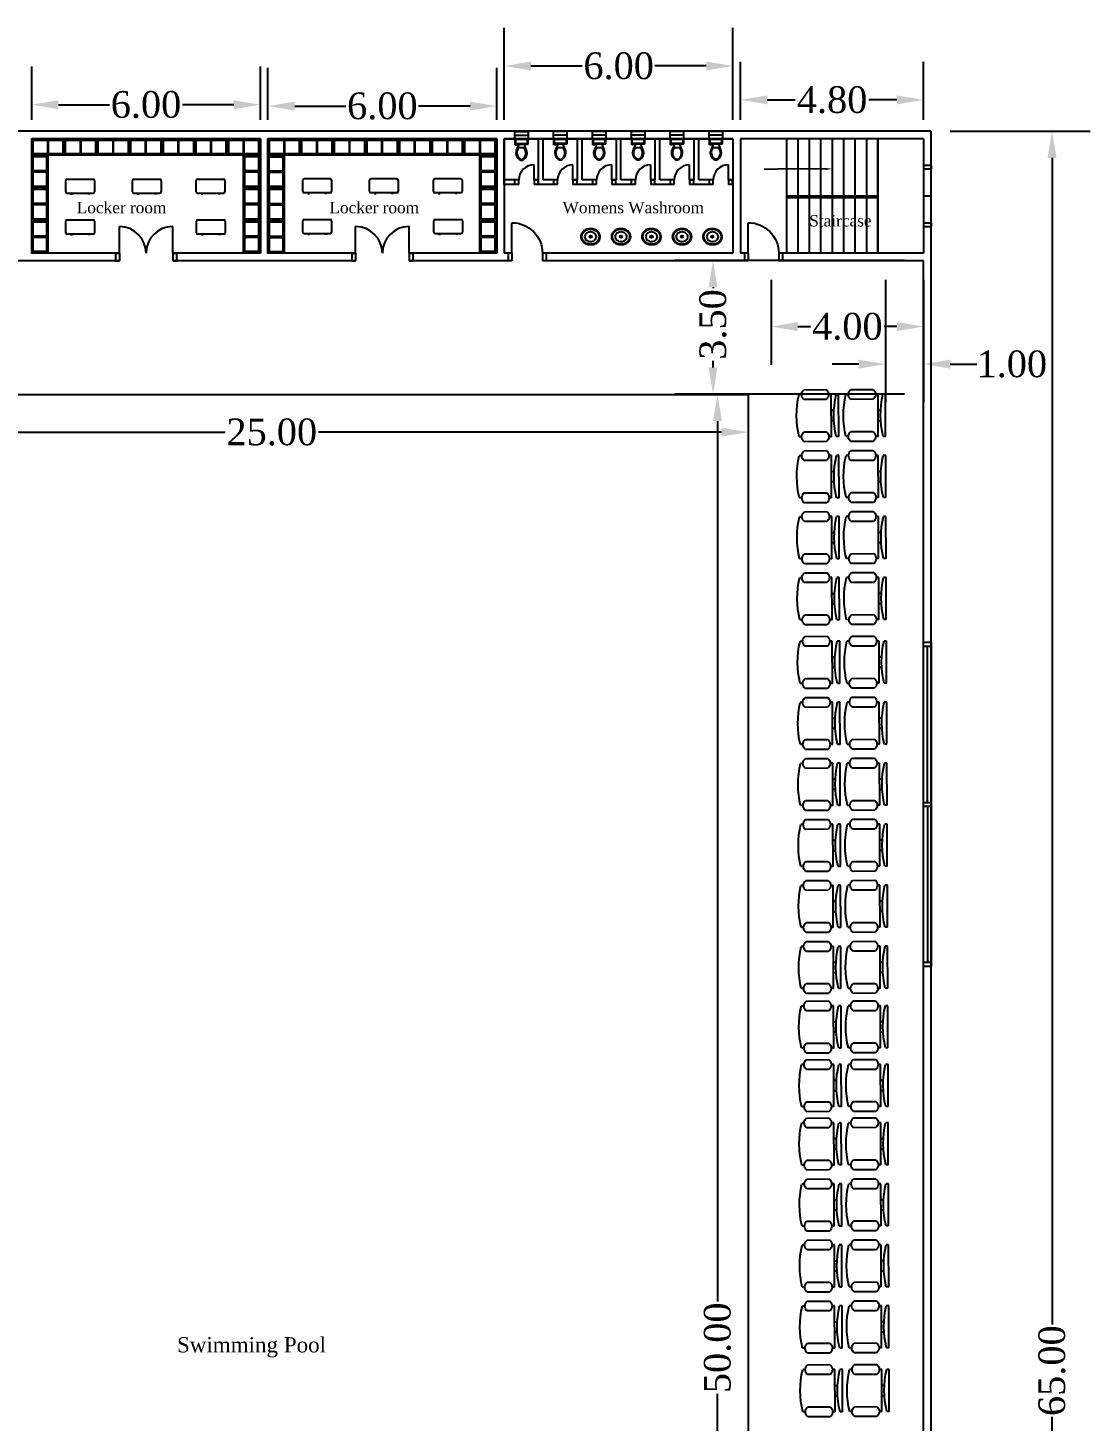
# Model space of a CAD drawing. Header units: metres. Extents: x 31 to 289, y -25 to 127.
# Drawn here: x 218.24 to 246.11, y 13.84 to 50.37 of the extents above; entities that cross this region are included whole.
import ezdxf
from ezdxf import colors
from ezdxf.entities.mleader import LeaderData, LeaderLine
from ezdxf.math import Vec2, Vec3

# ---------------------------------------------------------------- set-up
doc = ezdxf.new("R2010")
doc.units = ezdxf.units.M
doc.header["$MEASUREMENT"] = 0
for name, color, linetype in [('courts', 90, 'Continuous'), ('dim', 50, 'Continuous'), ('dw', 160, 'Continuous'), ('obj', 213, 'Continuous'), ('txt', 130, 'Continuous')]:
    doc.layers.add(name, color=color, linetype=linetype)
doc.styles.get("Standard").update_dxf_attribs({"font": 'times.ttf', "height": 1})
doc.dimstyles.new('1-1m', dxfattribs={"dimtxt": 0.7, "dimasz": 0.7, "dimexe": 1, "dimexo": 0.5, "dimgap": 0.09, "dimtad": 0, "dimtoh": 1, "dimzin": 0, "dimdsep": 46, "dimtxsty": 'Standard', "dimcen": 0.09, "dimclrd": 2, "dimclrt": 2, "dimadec": 0, "dimazin": 0, "dimtfac": 1, "dimtofl": 0, "dimtmove": 0, "dimatfit": 3, "dimfxl": 1, "dimtolj": 1, "dimtzin": 0, "dimarcsym": 0})

# ---------------------------------------------------------------- blocks, each defined once
blk = doc.blocks.new('Chair - Desk')
at = {"linetype": 'Continuous'}
for p, q in [((-8.5, 0), (-8.5, -1)), ((-8.5, 0), (8.5, 0)), ((8.5, 0), (8.5, -1)), ((-10.5, -5), (-10.5, -14)), ((-8.5, -3), (-8.5, -4)), ((-8.5, -3), (8.5, -3)), ((-6.5, -14), (-6.5, -5)), ((-2, -3), (-2, -1.9355)), ((2, -1.9576), (2, -3)), ((6.5, -5), (6.5, -14)), ((8.5, -3), (8.5, -4)), ((10.5, -14), (10.5, -5)), ((-8.5, -15), (-8.5, -16)), ((8.5, -15), (8.5, -16))]:
    blk.add_line(p, q, dxfattribs=at)
for centre, radius, start, end in [((-8.5, -6.5), 2.5, 36.8699, 143.1301), ((0, 34.625), 36.625, 256.5803, 283.4197), ((8.5, -6.5), 2.5, 36.8699, 143.1301), ((-8.5, -12.5), 2.5, 216.8699, 323.1301), ((0, 19.625), 36.625, 256.5803, 283.4197), ((8.5, -12.5), 2.5, 216.8699, 323.1301)]:
    blk.add_arc(centre, radius, start, end, dxfattribs=at)
blk = doc.blocks.new('d1')
at = {"layer": 'dw'}
for p, q in [((0.9, 0.2), (0.9, 1)), ((0, 0.2), (0.1, 0.2)), ((0, 0.2), (0, 0)), ((0, 0), (0.1, 0)), ((0.1, 0.2), (0.1, 0)), ((0.9, 0.2), (1, 0.2)), ((0.9, 0.2), (0.9, 0)), ((0.9, 0), (1, 0)), ((1, 0.2), (1, 0))]:
    blk.add_line(p, q, dxfattribs=at)
blk.add_arc((0.9, 0.2), 0.8, 90, 180, dxfattribs=at)
blk = doc.blocks.new('dd1')
at = {"layer": 'dw'}
for p, q in [((0.1, 0.2), (0.1, 0.9)), ((1.5, 0.2), (1.5, 0.9)), ((0, 0.2), (0.1, 0.2)), ((0, 0.2), (0, 0)), ((0, 0), (0.1, 0)), ((0.1, 0.2), (0.1, 0)), ((1.5, 0.2), (1.6, 0.2)), ((1.5, 0.2), (1.5, 0)), ((1.5, 0), (1.6, 0)), ((1.6, 0.2), (1.6, 0))]:
    blk.add_line(p, q, dxfattribs=at)
for centre, start, end in [((0.1, 0.2), 0, 90), ((1.5, 0.2), 90, 180)]:
    blk.add_arc(centre, 0.7, start, end, dxfattribs=at)
blk = doc.blocks.new('Toilet - top')
for p, q in [((-10, -8.5), (-8, -8.5)), ((-10, -9.5), (-10, -8.5)), ((-7, -9.5), (-10, -9.5)), ((-8, -8.5), (-8, -8)), ((-7, -8), (-7, -9.5)), ((-4, -8), (-6, -14)), ((4, -14), (-4, -14)), ((4, -8), (6, -14)), ((9.5, -6), (9.5, -2))]:
    blk.add_line(p, q)
blk.add_lwpolyline([(10.5, -8), (10.5, 0), (-10.5, 0), (-10.5, -8)], close=True)
for points in [[(-9.5, -2), (-9.5, -6)], [(8.5, -1), (-8.5, -1)], [(-8.5, -7), (8.5, -7)]]:
    blk.add_lwpolyline(points)
for centre, radius, start, end in [((-8.6, -1.9), 0.884, 81.8699, 188.1301), ((-8.6, -6.1), 0.884, 171.8699, 278.1301), ((3.5, -21.6), 12.2, 141.4691, 247.9714), ((4.2, -21.8), 11.3, 136.3677, 238.9468), ((-3.5, -21.6), 12.2, 292.0284, 38.5307), ((-4.2, -21.8), 11.3, 301.053, 43.6321), ((8.6, -1.9), 0.884, 351.8699, 98.1301), ((8.6, -6.1), 0.884, 261.8699, 8.1301), ((0, -27.9), 4, 245.7318, 294.2682), ((0, -29), 4, 254.8605, 285.1395)]:
    blk.add_arc(centre, radius, start, end)
blk = doc.blocks.new('Sink - Oval top')
for p, q in [((-1, 0), (1, 0)), ((0, 1), (0, -1))]:
    blk.add_line(p, q)
at = {"linetype": 'Continuous'}
for points in [[(-12.2, 0.4, 0.117634), (-11.5, -3.4, 0.104469), (-8.9, -6.8, 0.090016), (-5.1, -9.1, 0.08192), (-0.3, -10, 0.08192), (4.5, -9.4, 0.090016), (8.4, -7.4, 0.104469), (11.2, -4.1, 0.117634), (12.2, -0.4, 0.117634), (11.5, 3.4, 0.104469), (8.9, 6.8, 0.090016), (5.1, 9.1, 0.08192), (0.3, 10, 0.08192), (-4.5, 9.4, 0.090016), (-8.4, 7.4, 0.104469), (-11.2, 4.1, 0.117634)], [(-11.3, 0.2, 0.118622), (-10.5, -3.3, 0.104678), (-8.1, -6.4, 0.089562), (-4.5, -8.4, 0.081185), (-0.1, -9.2, 0.081185), (4.3, -8.5, 0.089562), (7.9, -6.6, 0.104678), (10.4, -3.5, 0.118622), (11.3, -0.2, 0.118622), (10.5, 3.3, 0.104678), (8.1, 6.4, 0.089562), (4.5, 8.4, 0.081185), (0.1, 9.2, 0.081185), (-4.3, 8.5, 0.089562), (-7.9, 6.6, 0.104678), (-10.4, 3.5, 0.118622)], [(-7.4, 0.1, 0.118283), (-6.9, -2.2, 0.104607), (-5.3, -4.2, 0.089718), (-3, -5.5, 0.081436), (-0.1, -6, 0.081436), (2.8, -5.6, 0.089718), (5.2, -4.3, 0.104607), (6.9, -2.3, 0.118283), (7.4, -0.1, 0.118283), (6.9, 2.2, 0.104607), (5.3, 4.2, 0.089718), (3, 5.5, 0.081436), (0.1, 6, 0.081436), (-2.8, 5.6, 0.089718), (-5.2, 4.3, 0.104607), (-6.9, 2.3, 0.118283)]]:
    blk.add_lwpolyline(points, format="xyb", close=True, dxfattribs=at)
for radius in [1.5, 1]:
    blk.add_circle((0, 0), radius)
blk = doc.blocks.new('Wall Cabinet - 18 x 36 in front')
for p, q in [((17.5, -1.5), (17.5, -16.5)), ((18.5, -16.5), (18.5, -1.5))]:
    blk.add_line(p, q)
blk.add_lwpolyline([(0, -18), (0, 0), (36, 0), (36, -18)], close=True)
for points in [[(17.5, -16.5), (1.5, -16.5), (1.5, -1.5), (17.5, -1.5)], [(18.5, -1.5), (34.5, -1.5), (34.5, -16.5), (18.5, -16.5)]]:
    blk.add_lwpolyline(points)
blk = doc.blocks.new('Desk - 30 x 60 in.')
at = {"linetype": 'Continuous'}
for p, q in [((-26.999995, 0), (26.999995, 0)), ((-29.999995, -27), (-29.999995, -3)), ((29.999995, -3), (29.999995, -27)), ((26.999995, -30), (-26.999995, -30)), ((-20.000005, -30), (-20.000005, -31)), ((-20.000005, -31), (-16.000005, -31)), ((-16.000005, -31), (-16.000005, -30)), ((15.999995, -31), (15.999995, -30)), ((19.999995, -31), (15.999995, -31)), ((19.999995, -30), (19.999995, -31))]:
    blk.add_line(p, q, dxfattribs=at)
for centre, start, end in [((-26.499995, -3.5), 98.1301, 171.8699), ((26.499995, -3.5), 8.130102, 81.8699), ((-26.499995, -26.5), 188.1301, 261.8699), ((26.499995, -26.5), 278.1301, 351.8699)]:
    blk.add_arc(centre, 3.535534, start, end, dxfattribs=at)
blk = doc.blocks.new('w1')
at = {"layer": 'dw'}
for p, q in [((-0.2, 0), (0, 0)), ((-0.2, -8.5), (-0.2, 0)), ((0, 0), (0, -8.5)), ((-0.2, -0.1), (0, -0.1)), ((-0.1, -4.2), (-0.1, -0.1)), ((-0.2, -4.2), (0, -4.2)), ((-0.2, -4.3), (0, -4.3)), ((-0.1, -4.3), (-0.1, -8.4)), ((0, -8.4), (-0.2, -8.4)), ((0, -8.5), (-0.2, -8.5))]:
    blk.add_line(p, q, dxfattribs=at)
blk = doc.blocks.new('*D91')
at = {"layer": 'Defpoints', "color": 0, "transparency": 16777216}
for p in [(218.342, 48.354), (218.342, 47.46), (224.342, 47.46)]:
    blk.add_point(p, dxfattribs=at)
at = {"layer": 'dim', "color": 0, "lineweight": -2, "transparency": 16777216}
for p, q in [((218.342, 47.96), (218.342, 49.354)), ((224.342, 47.96), (224.342, 49.354))]:
    blk.add_line(p, q, dxfattribs=at)
at = {"layer": 'dim', "color": 2, "lineweight": -2, "transparency": 16777216}
for p, q in [((219.042, 48.354), (220.388, 48.354)), ((223.642, 48.354), (222.295, 48.354))]:
    blk.add_line(p, q, dxfattribs=at)
at = {"layer": 'dim', "color": 2, "transparency": 16777216}
for points in [[(219.042, 48.471), (219.042, 48.237), (218.342, 48.354)], [(223.642, 48.471), (223.642, 48.237), (224.342, 48.354)]]:
    blk.add_solid(points, dxfattribs=at)
at = {"layer": 'dim', "color": 2, "transparency": 16777216, "insert": (221.342, 48.354), "char_height": 0.7, "attachment_point": 5}
blk.add_mtext('\\A1;6.00', dxfattribs=at)
blk = doc.blocks.new('*D92')
at = {"layer": 'Defpoints', "color": 0, "transparency": 16777216}
for p in [(230.542, 48.318), (224.542, 47.46), (230.542, 47.46)]:
    blk.add_point(p, dxfattribs=at)
at = {"layer": 'dim', "color": 0, "lineweight": -2, "transparency": 16777216}
for p, q in [((224.542, 47.96), (224.542, 49.318)), ((230.542, 47.96), (230.542, 49.318))]:
    blk.add_line(p, q, dxfattribs=at)
at = {"layer": 'dim', "color": 2, "lineweight": -2, "transparency": 16777216}
for p, q in [((225.242, 48.318), (226.588, 48.318)), ((229.842, 48.318), (228.495, 48.318))]:
    blk.add_line(p, q, dxfattribs=at)
at = {"layer": 'dim', "color": 2, "transparency": 16777216}
for points in [[(225.242, 48.434), (225.242, 48.201), (224.542, 48.318)], [(229.842, 48.434), (229.842, 48.201), (230.542, 48.318)]]:
    blk.add_solid(points, dxfattribs=at)
at = {"layer": 'dim', "color": 2, "transparency": 16777216, "insert": (227.542, 48.318), "char_height": 0.7, "attachment_point": 5}
blk.add_mtext('\\A1;6.00', dxfattribs=at)
blk = doc.blocks.new('*D93')
at = {"layer": 'Defpoints', "color": 0, "transparency": 16777216}
for p in [(236.742, 49.369), (230.742, 47.46), (236.742, 47.46)]:
    blk.add_point(p, dxfattribs=at)
at = {"layer": 'dim', "color": 0, "lineweight": -2, "transparency": 16777216}
for p, q in [((230.742, 47.96), (230.742, 50.369)), ((236.742, 47.96), (236.742, 50.369))]:
    blk.add_line(p, q, dxfattribs=at)
at = {"layer": 'dim', "color": 2, "lineweight": -2, "transparency": 16777216}
for p, q in [((231.442, 49.369), (232.788, 49.369)), ((236.042, 49.369), (234.695, 49.369))]:
    blk.add_line(p, q, dxfattribs=at)
at = {"layer": 'dim', "color": 2, "transparency": 16777216}
for points in [[(231.442, 49.486), (231.442, 49.252), (230.742, 49.369)], [(236.042, 49.486), (236.042, 49.252), (236.742, 49.369)]]:
    blk.add_solid(points, dxfattribs=at)
at = {"layer": 'dim', "color": 2, "transparency": 16777216, "insert": (233.742, 49.369), "char_height": 0.7, "attachment_point": 5}
blk.add_mtext('\\A1;6.00', dxfattribs=at)
blk = doc.blocks.new('*D94')
at = {"layer": 'Defpoints', "color": 0, "transparency": 16777216}
for p in [(241.742, 48.48), (236.942, 47.46), (241.742, 47.46)]:
    blk.add_point(p, dxfattribs=at)
at = {"layer": 'dim', "color": 0, "lineweight": -2, "transparency": 16777216}
for p, q in [((236.942, 47.96), (236.942, 49.48)), ((241.742, 47.96), (241.742, 49.48))]:
    blk.add_line(p, q, dxfattribs=at)
at = {"layer": 'dim', "color": 2, "lineweight": -2, "transparency": 16777216}
for p, q in [((237.642, 48.48), (238.374, 48.48)), ((241.042, 48.48), (240.31, 48.48))]:
    blk.add_line(p, q, dxfattribs=at)
at = {"layer": 'dim', "color": 2, "transparency": 16777216}
for points in [[(237.642, 48.597), (237.642, 48.364), (236.942, 48.48)], [(241.042, 48.597), (241.042, 48.364), (241.742, 48.48)]]:
    blk.add_solid(points, dxfattribs=at)
at = {"layer": 'dim', "color": 2, "transparency": 16777216, "insert": (239.342, 48.48), "char_height": 0.7, "attachment_point": 5}
blk.add_mtext('\\A1;4.80', dxfattribs=at)
blk = doc.blocks.new('*D98')
at = {"layer": 'Defpoints', "color": 0, "transparency": 16777216}
for p in [(241.742, 44.268), (236.218, 40.768), (241.742, 40.768)]:
    blk.add_point(p, dxfattribs=at)
at = {"layer": 'dim', "color": 0, "lineweight": -2, "transparency": 16777216}
for p, q in [((241.242, 44.268), (235.218, 44.268)), ((241.242, 40.768), (235.218, 40.768))]:
    blk.add_line(p, q, dxfattribs=at)
at = {"layer": 'dim', "color": 2, "lineweight": -2, "transparency": 16777216}
for p, q in [((236.218, 43.568), (236.218, 43.546)), ((236.218, 41.468), (236.218, 41.636))]:
    blk.add_line(p, q, dxfattribs=at)
at = {"layer": 'dim', "color": 2, "transparency": 16777216}
for points in [[(236.101, 43.568), (236.334, 43.568), (236.218, 44.268)], [(236.101, 41.468), (236.334, 41.468), (236.218, 40.768)]]:
    blk.add_solid(points, dxfattribs=at)
at = {"layer": 'dim', "color": 2, "transparency": 16777216, "insert": (236.218, 42.591), "char_height": 0.7, "attachment_point": 5, "rotation": 90}
blk.add_mtext('\\A1;3.50', dxfattribs=at)
blk = doc.blocks.new('*D101')
at = {"layer": 'Defpoints', "color": 0, "transparency": 16777216}
for p in [(241.942, 47.66), (241.942, -17.34), (245.112, -17.34)]:
    blk.add_point(p, dxfattribs=at)
at = {"layer": 'dim', "color": 0, "lineweight": -2, "transparency": 16777216}
for p, q in [((242.442, 47.66), (246.112, 47.66)), ((242.442, -17.34), (246.112, -17.34))]:
    blk.add_line(p, q, dxfattribs=at)
at = {"layer": 'dim', "color": 2, "lineweight": -2, "transparency": 16777216}
for p, q in [((245.112, 46.96), (245.112, 16.372)), ((245.112, -16.64), (245.112, 13.948))]:
    blk.add_line(p, q, dxfattribs=at)
at = {"layer": 'dim', "color": 2, "transparency": 16777216}
for points in [[(244.996, 46.96), (245.229, 46.96), (245.112, 47.66)], [(244.996, -16.64), (245.229, -16.64), (245.112, -17.34)]]:
    blk.add_solid(points, dxfattribs=at)
at = {"layer": 'dim', "color": 2, "transparency": 16777216, "insert": (245.112, 15.16), "char_height": 0.7, "attachment_point": 5, "rotation": 90}
blk.add_mtext('\\A1;65.00', dxfattribs=at)
blk = doc.blocks.new('*D152')
at = {"layer": 'Defpoints', "color": 0, "transparency": 16777216}
for p in [(240.742, 44.26), (241.742, 44.26), (240.742, 41.552)]:
    blk.add_point(p, dxfattribs=at)
at = {"layer": 'dim', "color": 0, "lineweight": -2, "transparency": 16777216}
for p, q in [((240.742, 43.76), (240.742, 40.552)), ((241.742, 43.76), (241.742, 40.552))]:
    blk.add_line(p, q, dxfattribs=at)
at = {"layer": 'dim', "color": 2, "lineweight": -2, "transparency": 16777216}
for p, q in [((240.042, 41.552), (239.342, 41.552)), ((242.442, 41.552), (243.142, 41.552))]:
    blk.add_line(p, q, dxfattribs=at)
at = {"layer": 'dim', "color": 2, "transparency": 16777216}
for points in [[(240.042, 41.668), (240.042, 41.435), (240.742, 41.552)], [(242.442, 41.668), (242.442, 41.435), (241.742, 41.552)]]:
    blk.add_solid(points, dxfattribs=at)
at = {"layer": 'dim', "color": 2, "transparency": 16777216, "insert": (244.057, 41.552), "char_height": 0.7, "attachment_point": 5}
blk.add_mtext('\\A1;1.00', dxfattribs=at)
blk = doc.blocks.new('*D153')
at = {"layer": 'Defpoints', "color": 0, "transparency": 16777216}
for p in [(237.742, 44.26), (241.742, 44.26), (237.742, 42.537)]:
    blk.add_point(p, dxfattribs=at)
at = {"layer": 'dim', "color": 0, "lineweight": -2, "transparency": 16777216}
for p, q in [((237.742, 43.76), (237.742, 41.537)), ((241.742, 43.76), (241.742, 41.537))]:
    blk.add_line(p, q, dxfattribs=at)
at = {"layer": 'dim', "color": 2, "lineweight": -2, "transparency": 16777216}
for p, q in [((238.442, 42.537), (238.774, 42.537)), ((241.042, 42.537), (240.71, 42.537))]:
    blk.add_line(p, q, dxfattribs=at)
at = {"layer": 'dim', "color": 2, "transparency": 16777216}
for points in [[(238.442, 42.654), (238.442, 42.42), (237.742, 42.537)], [(241.042, 42.654), (241.042, 42.42), (241.742, 42.537)]]:
    blk.add_solid(points, dxfattribs=at)
at = {"layer": 'dim', "color": 2, "transparency": 16777216, "insert": (239.742, 42.537), "char_height": 0.7, "attachment_point": 5}
blk.add_mtext('\\A1;4.00', dxfattribs=at)
blk = doc.blocks.new('*D156')
at = {"layer": 'Defpoints', "color": 0, "transparency": 16777216}
for p in [(212.142, 40.76), (237.142, 40.76), (237.142, 39.768)]:
    blk.add_point(p, dxfattribs=at)
at = {"layer": 'dim', "color": 0, "lineweight": -2, "transparency": 16777216}
for p, q in [((212.142, 40.26), (212.142, 38.768)), ((237.142, 40.26), (237.142, 38.768))]:
    blk.add_line(p, q, dxfattribs=at)
at = {"layer": 'dim', "color": 2, "lineweight": -2, "transparency": 16777216}
for p, q in [((212.842, 39.768), (223.418, 39.768)), ((236.442, 39.768), (225.865, 39.768))]:
    blk.add_line(p, q, dxfattribs=at)
at = {"layer": 'dim', "color": 2, "transparency": 16777216}
for points in [[(212.842, 39.885), (212.842, 39.652), (212.142, 39.768)], [(236.442, 39.885), (236.442, 39.652), (237.142, 39.768)]]:
    blk.add_solid(points, dxfattribs=at)
at = {"layer": 'dim', "color": 2, "transparency": 16777216, "insert": (224.642, 39.768), "char_height": 0.7, "attachment_point": 5}
blk.add_mtext('\\A1;25.00', dxfattribs=at)
blk = doc.blocks.new('*D157')
at = {"layer": 'Defpoints', "color": 0, "transparency": 16777216}
for p in [(237.142, 40.76), (236.336, -9.24), (237.142, -9.24)]:
    blk.add_point(p, dxfattribs=at)
at = {"layer": 'dim', "color": 0, "lineweight": -2, "transparency": 16777216}
for p, q in [((236.642, 40.76), (235.336, 40.76)), ((236.642, -9.24), (235.336, -9.24))]:
    blk.add_line(p, q, dxfattribs=at)
at = {"layer": 'dim', "color": 2, "lineweight": -2, "transparency": 16777216}
for p, q in [((236.336, 40.06), (236.336, 16.97)), ((236.336, -8.54), (236.336, 14.55))]:
    blk.add_line(p, q, dxfattribs=at)
at = {"layer": 'dim', "color": 2, "transparency": 16777216}
for points in [[(236.219, 40.06), (236.452, 40.06), (236.336, 40.76)], [(236.219, -8.54), (236.452, -8.54), (236.336, -9.24)]]:
    blk.add_solid(points, dxfattribs=at)
at = {"layer": 'dim', "color": 2, "transparency": 16777216, "insert": (236.336, 15.76), "char_height": 0.7, "attachment_point": 5, "rotation": 90}
blk.add_mtext('\\A1;50.00', dxfattribs=at)

msp = doc.modelspace()

# ---------------------------------------------------------------- linework, layer by layer
for p, q in [((241.942, 47.66), (206.942, 47.66)), ((241.942, -17.34), (241.942, 47.66)), ((218.342, 47.46), (218.342, 44.46)), ((224.342, 47.46), (218.342, 47.46)), ((224.342, 47.46), (224.342, 44.46)), ((224.542, 47.46), (224.542, 44.46)), ((230.542, 47.46), (224.542, 47.46)), ((230.542, 47.46), (230.542, 44.46)), ((230.742, 47.46), (230.742, 44.46)), ((236.742, 47.46), (230.742, 47.46)), ((230.742, 47.46), (236.742, 47.46)), ((230.742, 46.26), (230.742, 47.46)), ((231.642, 46.26), (231.642, 47.46)), ((231.762, 46.38), (231.762, 47.46)), ((232.662, 46.38), (232.662, 47.46)), ((232.782, 46.38), (232.782, 47.46)), ((233.682, 46.38), (233.682, 47.46)), ((233.802, 46.38), (233.802, 47.46)), ((234.702, 46.38), (234.702, 47.46)), ((234.822, 46.38), (234.822, 47.46)), ((235.722, 46.38), (235.722, 47.46)), ((235.842, 46.38), (235.842, 47.46)), ((236.742, 47.46), (236.742, 44.46)), ((236.742, 47.46), (236.742, 46.26)), ((236.942, 47.46), (236.942, 44.46)), ((241.742, 47.46), (236.942, 47.46)), ((238.142, 47.46), (238.142, 45.96)), ((238.442, 47.46), (238.442, 45.96)), ((238.742, 47.46), (238.742, 45.96)), ((239.042, 47.46), (239.042, 45.96)), ((239.342, 47.46), (239.342, 45.96)), ((239.642, 47.46), (239.642, 45.96)), ((239.942, 47.46), (239.942, 45.96)), ((240.242, 47.46), (240.242, 45.96)), ((240.542, 44.46), (240.542, 47.46)), ((240.542, 47.46), (240.542, 45.96)), ((241.742, 47.46), (241.742, 44.46)), ((231.122, 46.38), (230.742, 46.38)), ((231.122, 46.26), (230.742, 46.26)), ((231.642, 46.38), (231.522, 46.38)), ((232.142, 46.26), (231.522, 46.26)), ((232.142, 46.38), (231.762, 46.38)), ((232.662, 46.38), (232.542, 46.38)), ((233.162, 46.26), (232.542, 46.26)), ((233.162, 46.38), (232.782, 46.38)), ((233.682, 46.38), (233.562, 46.38)), ((234.182, 46.26), (233.562, 46.26)), ((234.182, 46.38), (233.802, 46.38)), ((234.702, 46.38), (234.582, 46.38)), ((235.202, 46.26), (234.582, 46.26)), ((235.202, 46.38), (234.822, 46.38)), ((235.722, 46.38), (235.602, 46.38)), ((236.222, 46.26), (235.602, 46.26)), ((236.222, 46.38), (235.842, 46.38)), ((236.742, 46.38), (236.622, 46.38)), ((236.742, 46.26), (236.622, 46.26)), ((240.542, 45.96), (238.142, 45.96)), ((238.142, 45.96), (238.142, 45.91)), ((240.542, 45.91), (238.142, 45.91)), ((238.142, 45.91), (238.142, 44.46)), ((238.442, 45.91), (238.442, 44.46)), ((238.742, 45.91), (238.742, 44.46)), ((239.042, 45.91), (239.042, 44.46)), ((239.342, 45.91), (239.342, 44.46)), ((239.642, 45.91), (239.642, 44.46)), ((239.942, 45.91), (239.942, 44.46)), ((240.242, 45.91), (240.242, 44.46)), ((240.542, 45.96), (240.542, 45.91)), ((240.542, 45.91), (240.542, 44.46)), ((220.642, 44.26), (217.942, 44.26)), ((220.642, 44.46), (218.342, 44.46)), ((224.342, 44.46), (222.042, 44.46)), ((226.842, 44.26), (222.042, 44.26)), ((226.842, 44.46), (224.542, 44.46)), ((230.542, 44.46), (228.242, 44.46)), ((230.942, 44.26), (228.242, 44.26)), ((230.942, 44.46), (230.742, 44.46)), ((236.742, 44.46), (231.742, 44.46)), ((237.142, 44.26), (231.742, 44.26)), ((237.142, 44.46), (236.942, 44.46)), ((241.742, 44.46), (237.942, 44.46)), ((241.742, 44.26), (237.942, 44.26)), ((241.742, -13.94), (241.742, 44.26))]:
    msp.add_line(p, q)
at = {"layer": 'courts'}
msp.add_lwpolyline([(212.142, 40.76), (237.142, 40.76), (237.142, -9.24), (212.142, -9.24)], close=True, dxfattribs=at)
at = {"layer": 'dw'}
for p, q in [((231.015, 47.655), (231.365, 47.655)), ((231.015, 47.455), (231.015, 47.655)), ((231.015, 47.555), (231.365, 47.555)), ((231.365, 47.655), (231.365, 47.455)), ((232.035, 47.66), (232.385, 47.66)), ((232.035, 47.46), (232.035, 47.66)), ((232.035, 47.56), (232.385, 47.56)), ((232.385, 47.66), (232.385, 47.46)), ((233.055, 47.66), (233.405, 47.66)), ((233.055, 47.46), (233.055, 47.66)), ((233.055, 47.56), (233.405, 47.56)), ((233.405, 47.66), (233.405, 47.46)), ((234.075, 47.66), (234.425, 47.66)), ((234.075, 47.46), (234.075, 47.66)), ((234.075, 47.56), (234.425, 47.56)), ((234.425, 47.66), (234.425, 47.46)), ((235.095, 47.66), (235.445, 47.66)), ((235.095, 47.46), (235.095, 47.66)), ((235.095, 47.56), (235.445, 47.56)), ((235.445, 47.66), (235.445, 47.46)), ((236.115, 47.66), (236.465, 47.66)), ((236.115, 47.46), (236.115, 47.66)), ((236.115, 47.56), (236.465, 47.56)), ((236.465, 47.66), (236.465, 47.46)), ((231.365, 47.455), (231.015, 47.455)), ((232.385, 47.46), (232.035, 47.46)), ((233.405, 47.46), (233.055, 47.46)), ((234.425, 47.46), (234.075, 47.46)), ((235.445, 47.46), (235.095, 47.46)), ((236.465, 47.46), (236.115, 47.46)), ((231.522, 46.38), (231.522, 46.78)), ((232.542, 46.38), (232.542, 46.78)), ((233.562, 46.38), (233.562, 46.78)), ((234.582, 46.38), (234.582, 46.78)), ((235.602, 46.38), (235.602, 46.78)), ((236.622, 46.38), (236.622, 46.78)), ((241.942, 46.76), (241.742, 46.76)), ((241.742, 46.76), (241.742, 46.66)), ((241.942, 46.66), (241.742, 46.66)), ((241.742, 46.66), (241.742, 45.26)), ((241.942, 46.76), (241.942, 46.66)), ((241.942, 45.96), (241.942, 46.66)), ((231.022, 46.26), (231.022, 46.38)), ((231.122, 46.38), (231.022, 46.38)), ((231.122, 46.26), (231.022, 46.26)), ((231.122, 46.26), (231.122, 46.38)), ((231.522, 46.38), (231.522, 46.26)), ((231.522, 46.38), (231.622, 46.38)), ((231.622, 46.26), (231.522, 46.26)), ((231.622, 46.38), (231.622, 46.26)), ((232.042, 46.26), (232.042, 46.38)), ((232.142, 46.38), (232.042, 46.38)), ((232.142, 46.26), (232.042, 46.26)), ((232.142, 46.26), (232.142, 46.38)), ((232.542, 46.38), (232.542, 46.26)), ((232.542, 46.38), (232.642, 46.38)), ((232.642, 46.26), (232.542, 46.26)), ((232.642, 46.38), (232.642, 46.26)), ((233.062, 46.26), (233.062, 46.38)), ((233.162, 46.38), (233.062, 46.38)), ((233.162, 46.26), (233.062, 46.26)), ((233.162, 46.26), (233.162, 46.38)), ((233.562, 46.38), (233.562, 46.26)), ((233.562, 46.38), (233.662, 46.38)), ((233.662, 46.26), (233.562, 46.26)), ((233.662, 46.38), (233.662, 46.26)), ((234.082, 46.26), (234.082, 46.38)), ((234.182, 46.38), (234.082, 46.38)), ((234.182, 46.26), (234.082, 46.26)), ((234.182, 46.26), (234.182, 46.38)), ((234.582, 46.38), (234.582, 46.26)), ((234.582, 46.38), (234.682, 46.38)), ((234.682, 46.26), (234.582, 46.26)), ((234.682, 46.38), (234.682, 46.26)), ((235.102, 46.26), (235.102, 46.38)), ((235.202, 46.38), (235.102, 46.38)), ((235.202, 46.26), (235.102, 46.26)), ((235.202, 46.26), (235.202, 46.38)), ((235.602, 46.38), (235.602, 46.26)), ((235.602, 46.38), (235.702, 46.38)), ((235.702, 46.26), (235.602, 46.26)), ((235.702, 46.38), (235.702, 46.26)), ((236.122, 46.26), (236.122, 46.38)), ((236.222, 46.38), (236.122, 46.38)), ((236.222, 46.26), (236.122, 46.26)), ((236.222, 46.26), (236.222, 46.38)), ((236.622, 46.38), (236.622, 46.26)), ((236.622, 46.38), (236.722, 46.38)), ((236.722, 46.26), (236.622, 46.26)), ((236.722, 46.38), (236.722, 46.26)), ((241.942, 45.96), (241.742, 45.96)), ((241.942, 45.26), (241.942, 45.96)), ((241.742, 45.26), (241.942, 45.26)), ((241.742, 45.26), (241.742, 45.16)), ((241.742, 45.16), (241.942, 45.16)), ((241.942, 45.26), (241.942, 45.16))]:
    msp.add_line(p, q, dxfattribs=at)
for centre in [(231.522, 46.38), (232.542, 46.38), (233.562, 46.38), (234.582, 46.38), (235.602, 46.38), (236.622, 46.38)]:
    msp.add_arc(centre, 0.4, 90, 180, dxfattribs=at)

# ---------------------------------------------------------------- block references
at = {"xscale": -0.06498415201484763, "yscale": 0.06498415201484763, "zscale": 0.06498415201484763, "rotation": 270.2105473913689}
for p in [(239.516, 40.203), (240.744, 40.208), (239.522, 38.603), (240.75, 38.608), (239.528, 37.003), (240.755, 37.008), (239.533, 35.403), (240.761, 35.408), (239.543, 33.734), (240.771, 33.738), (239.549, 32.134), (240.777, 32.138), (239.555, 30.534), (240.783, 30.538), (239.561, 28.934), (240.789, 28.938), (239.567, 27.334), (240.794, 27.338), (239.572, 25.734), (240.8, 25.738), (239.578, 24.173), (240.806, 24.178), (239.584, 22.636), (240.812, 22.64), (239.586, 21.106), (240.814, 21.111), (239.592, 19.506), (240.82, 19.511), (239.598, 17.906), (240.826, 17.911), (239.604, 16.306), (240.831, 16.311), (239.613, 14.637), (240.841, 14.642)]:
    msp.add_blockref('Chair - Desk', p, dxfattribs=at)
at = {"layer": 'dw'}
for name, p in [('dd1', (220.542, 44.26)), ('dd1', (226.742, 44.26)), ('w1', (241.942, 34.26))]:
    msp.add_blockref(name, p, dxfattribs=at)
at = {"layer": 'dw', "xscale": -1}
for p in [(231.842, 44.26), (238.042, 44.26)]:
    msp.add_blockref('d1', p, dxfattribs=at)
at = {"layer": 'obj'}
for name, p, xscale, yscale, zscale in [('Wall Cabinet - 18 x 36 in front', (218.342, 47.46), 0.02376646116668583, 0.02376646116668583, 0.02376646116668583), ('Wall Cabinet - 18 x 36 in front', (219.197, 47.46), 0.02376646116668583, 0.02376646116668583, 0.02376646116668583), ('Wall Cabinet - 18 x 36 in front', (220.053, 47.46), 0.02376646116668583, 0.02376646116668583, 0.02376646116668583), ('Wall Cabinet - 18 x 36 in front', (220.908, 47.46), 0.02376646116668583, 0.02376646116668583, 0.02376646116668583), ('Wall Cabinet - 18 x 36 in front', (221.764, 47.46), 0.02376646116668583, 0.02376646116668583, 0.02376646116668583), ('Wall Cabinet - 18 x 36 in front', (222.62, 47.46), 0.02376646116668583, 0.02376646116668583, 0.02376646116668583), ('Wall Cabinet - 18 x 36 in front', (223.475, 47.46), 0.02376646116668583, 0.02376646116668583, 0.02376646116668583), ('Wall Cabinet - 18 x 36 in front', (224.542, 47.46), 0.02376646116668583, 0.02376646116668583, 0.02376646116668583), ('Wall Cabinet - 18 x 36 in front', (225.397, 47.46), 0.02376646116668583, 0.02376646116668583, 0.02376646116668583), ('Wall Cabinet - 18 x 36 in front', (226.253, 47.46), 0.02376646116668583, 0.02376646116668583, 0.02376646116668583), ('Wall Cabinet - 18 x 36 in front', (227.108, 47.46), 0.02376646116668583, 0.02376646116668583, 0.02376646116668583), ('Wall Cabinet - 18 x 36 in front', (227.964, 47.46), 0.02376646116668583, 0.02376646116668583, 0.02376646116668583), ('Wall Cabinet - 18 x 36 in front', (228.82, 47.46), 0.02376646116668583, 0.02376646116668583, 0.02376646116668583), ('Wall Cabinet - 18 x 36 in front', (229.675, 47.46), 0.02376646116668583, 0.02376646116668583, 0.02376646116668583), ('Toilet - top', (231.192, 47.455), 0.01682500892709509, 0.01682500892709509, 0.01682500892709509), ('Toilet - top', (232.212, 47.46), 0.01682500892709509, 0.01682500892709509, 0.01682500892709509), ('Toilet - top', (233.232, 47.46), 0.01682500892709509, 0.01682500892709509, 0.01682500892709509), ('Toilet - top', (234.252, 47.46), 0.01682500892709509, 0.01682500892709509, 0.01682500892709509), ('Toilet - top', (235.272, 47.46), 0.01682500892709509, 0.01682500892709509, 0.01682500892709509), ('Toilet - top', (236.292, 47.46), 0.01682500892709509, 0.01682500892709509, 0.01682500892709509), ('Desk - 30 x 60 in.', (219.613, 46.406), 0.01254998092653414, 0.01254998092653414, 0.01254998092653414), ('Desk - 30 x 60 in.', (221.365, 46.406), 0.01254998092653414, 0.01254998092653414, 0.01254998092653414), ('Desk - 30 x 60 in.', (223.037, 46.406), 0.01254998092653414, 0.01254998092653414, 0.01254998092653414), ('Desk - 30 x 60 in.', (225.834, 46.417), 0.01254998092653414, 0.01254998092653414, 0.01254998092653414), ('Desk - 30 x 60 in.', (227.585, 46.417), 0.01254998092653414, 0.01254998092653414, 0.01254998092653414), ('Desk - 30 x 60 in.', (229.258, 46.417), 0.01254998092653414, 0.01254998092653414, 0.01254998092653414), ('Desk - 30 x 60 in.', (219.613, 45.336), 0.01254998092653414, 0.01254998092653414, 0.01254998092653414), ('Desk - 30 x 60 in.', (223.046, 45.336), 0.01254998092653414, 0.01254998092653414, 0.01254998092653414), ('Desk - 30 x 60 in.', (225.834, 45.347), 0.01254998092653414, 0.01254998092653414, 0.01254998092653414), ('Desk - 30 x 60 in.', (229.267, 45.347), 0.01254998092653414, 0.01254998092653414, 0.01254998092653414), ('Sink - Oval top', (233.004, 44.893), 0.02079870980155859, 0.02079870980155859, 0.02079870980155859), ('Sink - Oval top', (233.804, 44.893), 0.02079870980155859, 0.02079870980155859, 0.02079870980155859), ('Sink - Oval top', (234.604, 44.893), 0.02079870980155859, 0.02079870980155859, 0.02079870980155859), ('Sink - Oval top', (235.404, 44.893), 0.02079870980155859, 0.02079870980155859, 0.02079870980155859), ('Sink - Oval top', (236.204, 44.893), 0.02079870980155859, 0.02079870980155859, 0.02079870980155859)]:
    msp.add_blockref(name, p, dxfattribs=dict(at, xscale=xscale, yscale=yscale, zscale=zscale))
at = {"layer": 'obj', "xscale": 0.02376646116668583, "yscale": 0.02376646116668583, "zscale": 0.02376646116668583, "rotation": 270}
for p in [(218.77, 47.032), (224.331, 47.032), (224.969, 47.027), (230.531, 47.032), (218.77, 46.177), (224.331, 46.177), (224.97, 46.171), (230.531, 46.177), (218.77, 45.321), (224.331, 45.321), (224.97, 45.316), (230.531, 45.321)]:
    msp.add_blockref('Wall Cabinet - 18 x 36 in front', p, dxfattribs=at)

# ---------------------------------------------------------------- texts
at = {"layer": 'txt', "attachment_point": 1}
for s, insert, char_height in [('Locker room', (219.524, 45.807), 0.3), ('Locker room', (226.154, 45.807), 0.3), ('Womens Washroom', (232.271, 45.807), 0.3), ('Staircase', (238.742, 45.463), 0.3), ('Swimming Pool', (222.154, 16.039), 0.4)]:
    msp.add_mtext_dynamic_manual_height_columns(s, width=5.06334, gutter_width=1, heights=[1.244], dxfattribs=dict(at, insert=insert, char_height=char_height))

# ---------------------------------------------------------------- dimensions: what is measured, and where the dimension line sits
at = {"layer": 'dim'}
for p1, p2, distance, picture, middle in [((230.742, 47.46), (236.742, 47.46), 1.909, '*D93', (233.742, 49.369)), ((224.342, 47.46), (218.342, 47.46), -0.894, '*D91', (221.342, 48.354)), ((236.942, 47.46), (241.742, 47.46), 1.02, '*D94', (239.342, 48.48)), ((224.542, 47.46), (230.542, 47.46), 0.858, '*D92', (227.542, 48.318)), ((241.942, 47.66), (241.942, -17.34), 3.171, '*D101', (245.112, 15.16))]:
    dim = msp.add_aligned_dim(p1=p1, p2=p2, distance=distance, dimstyle='1-1m', dxfattribs=at)
    dim.commit()
    dim.dimension.update_dxf_attribs({"geometry": picture, "text_midpoint": middle})
dim = msp.add_linear_dim(base=(236.218, 40.768), p1=(241.742, 44.268), p2=(241.742, 40.768), angle=270, dimstyle='1-1m', dxfattribs=at)
dim.commit()
dim.dimension.update_dxf_attribs({"geometry": '*D98', "text_midpoint": (236.218, 42.591), "dimtype": 161})
for base, p2, picture, middle in [((237.742, 42.537), (237.742, 44.26), '*D153', (239.742, 42.537)), ((240.742, 41.552), (240.742, 44.26), '*D152', (244.057, 41.552))]:
    dim = msp.add_linear_dim(base=base, p1=(241.742, 44.26), p2=p2, dimstyle='1-1m', dxfattribs=at)
    dim.commit()
    dim.dimension.update_dxf_attribs({"geometry": picture, "text_midpoint": middle, "dimtype": 160})
dim = msp.add_linear_dim(base=(237.142, 39.768), p1=(212.142, 40.76), p2=(237.142, 40.76), dimstyle='1-1m', dxfattribs=at)
dim.commit()
dim.dimension.update_dxf_attribs({"geometry": '*D156', "text_midpoint": (224.642, 39.768)})
dim = msp.add_linear_dim(base=(236.336, -9.24), p1=(237.142, 40.76), p2=(237.142, -9.24), angle=90, dimstyle='1-1m', dxfattribs=at)
dim.commit()
dim.dimension.update_dxf_attribs({"geometry": '*D157', "text_midpoint": (236.336, 15.76)})

# ---------------------------------------------------------------- leaders
ml = msp.add_multileader_mtext('Standard')
ml.set_content('', color=256)
ml.set_leader_properties()
ml.build(insert=Vec2(0, 0))
ml.multileader.update_dxf_attribs({"dogleg_length": 0.36, "arrow_head_size": 0.18})
ctx = ml.context
ctx.base_point, ctx.char_height, ctx.arrow_head_size, ctx.landing_gap_size, ctx.plane_origin, ctx.plane_x_axis, ctx.plane_y_axis = Vec3(237.379, 46.659), 0.18, 0.18, 0.09, Vec3(239.339, 47.383), Vec3(0.999991, 0.004333), Vec3(-0.004333, 0.999991)
ctx.text_align_type = 2
notes = []
notes.append((ctx, [(0, (1, 1, 0), (237.919, 46.661), (-0.999991, -0.004333), 0.36, [(0, [(239.342, 46.671)], 0, [])])]))
ctx.mtext.insert, ctx.mtext.text_direction, ctx.mtext.rotation, ctx.mtext.alignment, ctx.mtext.flow_direction = Vec3(237.469, 46.749), Vec3(0.999991, 0.004333), 0.004333, 3, 5
for ctx, leaders in notes:
    for number, flags, end, landing, length, lines in leaders:
        leader = LeaderData()
        leader.index, (leader.has_last_leader_line, leader.has_dogleg_vector, leader.attachment_direction) = number, flags
        leader.last_leader_point, leader.dogleg_vector, leader.dogleg_length = Vec3(end), Vec3(landing), length
        for number, points, colour, breaks in lines:
            line = LeaderLine()
            line.index, line.vertices, line.color, line.breaks = number, Vec3.list(points), colors.encode_raw_color(colour), breaks
            leader.lines.append(line)
        ctx.leaders.append(leader)

doc.saveas('drawing.dxf')
